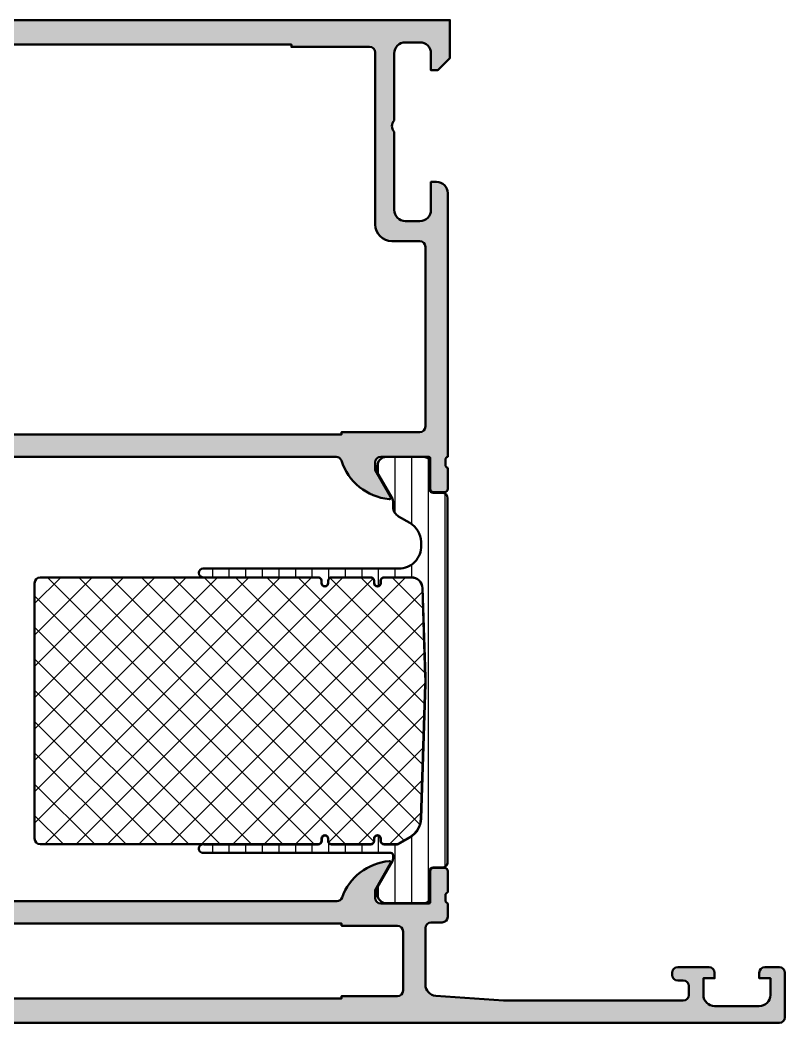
# Model space of a CAD drawing. Extents: x 0 to 130, y 0 to 90.
# Drawn here: x 61.5 to 130, y 0 to 89.8 of the extents above; entities that cross this region are included whole.
import ezdxf

# ---------------------------------------------------------------- set-up
doc = ezdxf.new("R2010")
doc.units = 0
for name, color, linetype, lineweight in [('0S-Alu contour', 7, 'Continuous', 50), ('0S-Alu hatch', 252, 'Continuous', 25), ('0S-Plastic contour', 254, 'Continuous', 50), ('0S-Plastic hatch', 253, 'Continuous', 25), ('0S-PT contour', 91, 'Continuous', 50), ('0S-PT hatch', 103, 'Continuous', 25)]:
    doc.layers.add(name, color=color, linetype=linetype, lineweight=lineweight)

# ---------------------------------------------------------------- blocks, each defined once
blk = doc.blocks.new('438250__AAB4F067_98DE_449B_887D_83F3A03802CE_')
at = {"layer": '0S-Alu hatch'}
h = blk.add_hatch(color=256, dxfattribs=at)
edge = h.paths.add_edge_path()
edge.add_ellipse((25.5, 87.10000000000004), major_axis=(-0.4999999999999858, 0), ratio=1, start_angle=180, end_angle=270, ccw=False)
edge.add_line((25.99999999999999, 87.10000000000004), (26, 80.80000000000001))
edge.add_ellipse((25.47500000000001, 80.30000000000001), major_axis=(-0.7249999999999939, 0), ratio=1, start_angle=136.397181027296, end_angle=223.6028189727041, ccw=False)
edge.add_line((26, 79.80000000000001), (25.99999999999999, 50.70000000000288))
edge.add_ellipse((25.92116355345635, 50.43247940800778), major_axis=(-0.2788950563295096, 0), ratio=1, start_angle=178.835410626014, end_angle=253.5801235805072, ccw=False)
edge.add_line((26.20000100000149, 50.4268110000099), (26.20000100000148, 49.97321700000952))
edge.add_ellipse((25.92113290435832, 49.96755634053233), major_axis=(-0.2789255417371463, 0), ratio=1, start_angle=106.42459455535669, end_angle=181.1628700729157, ccw=False)
edge.add_line((26.00000000000149, 49.70001300000939), (26.00000000000148, 47.82000200000089))
edge.add_arc((26.30000000000149, 47.82000200000089), 0.3000000000000114, 180, 270)
edge.add_line((26.30000000000149, 47.52000200000088), (27.27997431904427, 47.52000200000087))
edge.add_arc((27.27997431904429, 47.82000200000086), 0.2999999999999971, 269.9999999999973, 360)
edge.add_line((27.57997431904428, 47.82000200000086), (27.57997431904428, 50.58000000000088))
edge.add_ellipse((27.69997431904341, 50.58000000000088), major_axis=(-0.1199999999991234, 0), ratio=1, start_angle=270, end_angle=360, ccw=False)
edge.add_line((27.69997431904341, 50.70000000000001), (32, 50.70000000000002))
edge.add_ellipse((32, 50.20000000000002), major_axis=(-0.5, 0), ratio=1, start_angle=180, end_angle=270, ccw=False)
edge.add_line((32.5, 50.20000000000002), (32.5, 49.50000000000001))
edge.add_line((32.5, 49.50000000000001), (31.11850454237764, 47.10717967697246))
edge.add_arc((31.23811978464828, 47.03811978464832), 0.1381197846482754, 149.9999999999984, 275.6225775508021)
edge.add_arc((30.76177675882616, 51.87660886184843), 5.000000000000575, 275.6225775507933, 342.2515836439271)
edge.add_ellipse((35.99999999999975, 50.20000000000042), major_axis=(-0.4999999999992734, 0), ratio=1, start_angle=269.9999999999984, end_angle=342.2515836439281, ccw=False)
edge.add_line((35.99999999999976, 50.6999999999997), (89.80000000000135, 50.7))
edge.add_ellipse((89.80000000000135, 50.20000000000144), major_axis=(-0.4999999999985647, 0), ratio=1, start_angle=197.7484163560702, end_angle=270, ccw=False)
edge.add_arc((95.03822324117368, 51.87660886184874), 4.999999999999874, 197.7484163560697, 264.3774224492077)
edge.add_arc((94.56188021535169, 47.03811978464934), 0.138119784648294, 264.3774224492104, 389.9999999999987)
edge.add_line((94.68149545762235, 47.10717967697348), (93.3, 49.50000000000104))
edge.add_line((93.3, 49.50000000000104), (93.29999999999998, 50.20000000000103))
edge.add_ellipse((93.79999999999998, 50.20000000000104), major_axis=(-0.5, 0), ratio=1, start_angle=270, end_angle=360, ccw=False)
edge.add_line((93.79999999999998, 50.70000000000104), (98.1000256809572, 50.70000000000101))
edge.add_ellipse((98.1000256809572, 50.58000000000101), major_axis=(-0.1200000000000045, 0), ratio=1, start_angle=180, end_angle=270, ccw=False)
edge.add_line((98.2200256809572, 50.58000000000101), (98.22002568095724, 47.82000200000101))
edge.add_arc((98.52002568095725, 47.82000200000102), 0.3000000000000114, 180, 270)
edge.add_line((98.52002568095725, 47.52000200000101), (99.50000000000001, 47.52000200000103))
edge.add_arc((99.50000000000001, 47.82000200000102), 0.2999999999999971, 270, 360)
edge.add_line((99.80000000000003, 47.82000200000102), (99.80000000000003, 49.70001300000955))
edge.add_ellipse((99.87886709564316, 49.9675563405325), major_axis=(-0.278925541737145, 0), ratio=1, start_angle=-1.1628700729144725, end_angle=73.57540544464939, ccw=False)
edge.add_line((99.599999, 49.97321700000969), (99.599999, 50.42681100000942))
edge.add_ellipse((99.87883644654303, 50.43247940800792), major_axis=(-0.2788950563274263, 0), ratio=1, start_angle=-73.58012358050871, end_angle=1.1645893741250006, ccw=False)
edge.add_line((99.8, 50.70000000000104), (99.8, 74.30000000000001))
edge.add_arc((98.8, 74.30000000000001), 1, 0, 90)
edge.add_line((98.8, 75.30000000000001), (98.3, 75.30000000000001))
edge.add_line((98.3, 75.30000000000001), (98.3, 72.80000000000001))
edge.add_ellipse((97.3, 72.80000000000001), major_axis=(-1, 0), ratio=1, start_angle=90, end_angle=180, ccw=False)
edge.add_line((97.3, 71.80000000000001), (96, 71.80000000000001))
edge.add_ellipse((96, 72.80000000000001), major_axis=(-1, 0), ratio=1, start_angle=0, end_angle=90, ccw=False)
edge.add_line((95, 72.80000000000001), (95, 79.80000000000001))
edge.add_ellipse((95.525, 80.30000000000001), major_axis=(-0.7250000000000041, 0), ratio=1, start_angle=-43.60281897270329, end_angle=43.60281897270329, ccw=False)
edge.add_line((95, 80.80000000000001), (95, 86.80000000000001))
edge.add_ellipse((96, 86.80000000000001), major_axis=(-1, 0), ratio=1, start_angle=270, end_angle=360, ccw=False)
edge.add_line((96, 87.80000000000001), (97.3, 87.80000000000001))
edge.add_ellipse((97.3, 86.80000000000001), major_axis=(-1, 0), ratio=1, start_angle=180, end_angle=270, ccw=False)
edge.add_line((98.3, 86.80000000000001), (98.3, 85.30000000000001))
edge.add_line((98.3, 85.30000000000001), (98.9, 85.30000000000001))
edge.add_line((98.9, 85.30000000000001), (100, 86.4))
edge.add_line((100, 86.4), (100, 89.80000000000003))
edge.add_line((100, 89.80000000000003), (0.5, 89.80000000000003))
edge.add_arc((0.5, 89.30000000000001), 0.5, 90, 180)
edge.add_line((0, 89.30000000000001), (0, 88.10000000000002))
edge.add_arc((0.5, 88.10000000000002), 0.5, 180, 269.9999999999999)
edge.add_line((0.4999999999999998, 87.60000000000004), (25.5, 87.60000000000004))
edge = h.paths.add_edge_path()
edge.add_line((35.7, 87.40000000000003), (35.7, 87.60000000000004))
edge.add_line((35.7, 87.60000000000004), (85.80000000000001, 87.60000000000004))
edge.add_line((85.80000000000001, 87.60000000000004), (85.80000000000001, 87.40000000000003))
edge.add_line((85.80000000000001, 87.40000000000003), (92.79999999999998, 87.40000000000003))
edge.add_ellipse((92.79999999999998, 86.90000000000003), major_axis=(-0.5, 0), ratio=1, start_angle=180, end_angle=270, ccw=False)
edge.add_line((93.3, 86.90000000000003), (93.30000000000001, 71.50000000000001))
edge.add_arc((94.8, 71.50000000000001), 1.499999999999985, 180, 270)
edge.add_line((94.8, 70.00000000000003), (97.3, 70))
edge.add_ellipse((97.3, 69.5), major_axis=(-0.5, 0), ratio=1, start_angle=180, end_angle=270, ccw=False)
edge.add_line((97.80000000000001, 69.5), (97.80000000000001, 53.40000000000003))
edge.add_ellipse((97.3, 53.40000000000003), major_axis=(-0.5, 0), ratio=1, start_angle=90, end_angle=180, ccw=False)
edge.add_line((97.3, 52.90000000000002), (90.29999999999998, 52.90000000000002))
edge.add_line((90.29999999999998, 52.90000000000002), (90.29999999999998, 52.69999999999999))
edge.add_line((90.29999999999998, 52.69999999999999), (35.7, 52.70000000000002))
edge.add_line((35.7, 52.70000000000002), (35.7, 52.90000000000001))
edge.add_line((35.7, 52.90000000000001), (28.7, 52.90000000000002))
edge.add_ellipse((28.7, 53.40000000000002), major_axis=(-0.5, 0), ratio=1, start_angle=0, end_angle=90, ccw=False)
edge.add_line((28.2, 53.40000000000002), (28.2, 86.90000000000003))
edge.add_ellipse((28.70000000000002, 86.90000000000003), major_axis=(-0.5000000000000142, 0), ratio=1, start_angle=270, end_angle=360, ccw=False)
edge.add_line((28.70000000000002, 87.40000000000008), (35.7, 87.40000000000003))
at = {"layer": '0S-Alu contour', "color": 7}
for points in [[(0, 89.30000000000001), (0, 88.10000000000002)], [(98.3, 86.80000000000001), (98.3, 85.30000000000001), (98.9, 85.30000000000001), (100, 86.4), (100, 89.80000000000003), (0.5, 89.80000000000003)], [(0.4999999999999998, 87.60000000000004), (25.5, 87.60000000000004)], [(28.70000000000002, 87.40000000000008), (35.7, 87.40000000000003)], [(35.7, 87.40000000000003), (35.7, 87.60000000000004), (85.80000000000001, 87.60000000000004), (85.80000000000001, 87.40000000000003), (92.79999999999998, 87.40000000000003)], [(96, 87.80000000000001), (97.3, 87.80000000000001)], [(25.99999999999999, 87.10000000000004), (26, 80.80000000000001)], [(28.2, 53.40000000000002), (28.2, 86.90000000000003)], [(93.3, 86.90000000000003), (93.30000000000001, 71.50000000000001)], [(95, 80.80000000000001), (95, 86.80000000000001)], [(26, 79.80000000000001), (25.99999999999999, 50.70000000000288)], [(95, 72.80000000000001), (95, 79.80000000000001)], [(98.8, 75.30000000000001), (98.3, 75.30000000000001), (98.3, 72.80000000000001)], [(99.8, 50.70000000000104), (99.8, 74.30000000000001)], [(97.3, 71.80000000000001), (96, 71.80000000000001)], [(94.8, 70.00000000000003), (97.3, 70)], [(97.80000000000001, 69.5), (97.80000000000001, 53.40000000000003)], [(97.3, 52.90000000000002), (90.29999999999998, 52.90000000000002), (90.29999999999998, 52.69999999999999), (35.7, 52.70000000000002), (35.7, 52.90000000000001), (28.7, 52.90000000000002)], [(26.20000100000149, 50.4268110000099), (26.20000100000148, 49.97321700000952)], [(27.57997431904428, 47.82000200000086), (27.57997431904428, 50.58000000000088)], [(27.69997431904341, 50.70000000000001), (32, 50.70000000000002)], [(35.99999999999976, 50.6999999999997), (89.80000000000135, 50.7)], [(93.79999999999998, 50.70000000000104), (98.1000256809572, 50.70000000000101)], [(98.2200256809572, 50.58000000000101), (98.22002568095724, 47.82000200000101)], [(99.599999, 49.97321700000969), (99.599999, 50.42681100000942)], [(26.00000000000149, 49.70001300000939), (26.00000000000148, 47.82000200000089)], [(32.5, 50.20000000000002), (32.5, 49.50000000000001), (31.11850454237764, 47.10717967697246)], [(94.68149545762235, 47.10717967697348), (93.3, 49.50000000000104), (93.29999999999998, 50.20000000000103)], [(99.80000000000003, 47.82000200000102), (99.80000000000003, 49.70001300000955)], [(26.30000000000149, 47.52000200000088), (27.27997431904427, 47.52000200000087)], [(98.52002568095725, 47.52000200000101), (99.50000000000001, 47.52000200000103)]]:
    blk.add_lwpolyline(points, dxfattribs=at)
for centre, radius, start, end in [((0.5, 89.30000000000001), 0.5, 90, 180), ((0.5, 88.10000000000002), 0.5, 180, 269.9999999999999), ((98.8, 74.30000000000001), 1, 0, 90), ((94.8, 71.50000000000001), 1.499999999999985, 180, 270), ((30.76177675882616, 51.87660886184843), 5.000000000000575, 275.6225775507933, 342.2515836439271), ((95.03822324117368, 51.87660886184874), 4.999999999999874, 197.7484163560697, 264.3774224492077), ((26.30000000000149, 47.82000200000089), 0.3000000000000114, 180, 270), ((27.27997431904429, 47.82000200000086), 0.2999999999999971, 269.9999999999973, 0), ((98.52002568095725, 47.82000200000102), 0.3000000000000114, 180, 270), ((99.50000000000001, 47.82000200000102), 0.2999999999999971, 270, 0), ((31.23811978464828, 47.03811978464832), 0.1381197846482754, 149.9999999999984, 275.6225775508021), ((94.56188021535169, 47.03811978464934), 0.138119784648294, 264.3774224492104, 29.99999999999864)]:
    blk.add_arc(centre, radius, start, end, dxfattribs=at)
at = {"layer": '0S-Alu contour', "color": 7, "extrusion": (0, 0, -1)}
for centre, radius, start, end in [((-25.5, 87.10000000000004), 0.4999999999999858, 90, 180), ((-28.70000000000002, 86.90000000000003), 0.5000000000000142, 0, 90), ((-92.79999999999998, 86.90000000000003), 0.5, 90, 180), ((-96, 86.80000000000001), 1, 0, 90), ((-97.3, 86.80000000000001), 1, 90, 180), ((-25.47500000000001, 80.30000000000001), 0.7249999999999939, 136.3971810272959, 223.6028189727041), ((-95.525, 80.30000000000001), 0.7250000000000041, 316.3971810272967, 43.60281897270331), ((-96, 72.80000000000001), 1, 270, 0), ((-97.3, 72.80000000000001), 1, 180, 270), ((-97.3, 69.5), 0.5, 90, 180), ((-28.7, 53.40000000000002), 0.5, 270, 0), ((-97.3, 53.40000000000003), 0.5, 180, 270), ((-25.92116355345635, 50.43247940800778), 0.2788950563295096, 106.4198764194928, 181.1645893739861), ((-27.69997431904341, 50.58000000000088), 0.1199999999991235, 0, 90), ((-32, 50.20000000000002), 0.5, 90, 180), ((-35.99999999999975, 50.20000000000042), 0.4999999999992734, 17.74841635607191, 90.0000000000016), ((-89.80000000000135, 50.20000000000144), 0.4999999999985647, 90, 162.2515836439298), ((-93.79999999999998, 50.20000000000104), 0.5, 0, 90), ((-98.1000256809572, 50.58000000000101), 0.1200000000000045, 90, 180), ((-99.87883644654303, 50.43247940800792), 0.2788950563274263, 358.835410625875, 73.58012358050884), ((-25.92113290435832, 49.96755634053233), 0.2789255417371463, 178.8371299270843, 253.5754054446433), ((-99.87886709564316, 49.9675563405325), 0.278925541737145, 286.4245945553506, 1.162870072914434)]:
    blk.add_arc(centre, radius, start, end, dxfattribs=at)
blk = doc.blocks.new('438260__B34FFEF5_6DBF_4DCE_9C3D_19E528BA6117_')
at = {"layer": '0S-Alu hatch'}
h = blk.add_hatch(color=256, dxfattribs=at)
edge = h.paths.add_edge_path()
edge.add_arc((0.4999999999999716, 1.500000000000044), 0.4999999999999716, 90, 180)
edge.add_line((0, 1.500000000000044), (0, 0.5000000000000165))
edge.add_arc((0.5, 0.5000000000000165), 0.5, 180, 269.9999999999999)
edge.add_line((0.4999999999999998, 1.64e-14), (129.5, -1e-16))
edge.add_arc((129.5, 0.5), 0.5, 270, 360)
edge.add_line((130, 0.4999999999999999), (130, 4.499999999999998))
edge.add_arc((129.5, 4.499999999999999), 0.5, 0, 90)
edge.add_line((129.5, 4.999999999999999), (128.2, 5))
edge.add_arc((128.2, 4.499999999999999), 0.5000000000000018, 90, 180)
edge.add_line((127.7, 4.499999999999999), (127.7, 3.999999999999999))
edge.add_line((127.7, 3.999999999999999), (128.7, 3.999999999999998))
edge.add_line((128.7, 3.999999999999998), (128.7, 2.499999999999999))
edge.add_ellipse((127.7, 2.499999999999999), major_axis=(-0.9999999999999857, 0), ratio=1, start_angle=90, end_angle=180, ccw=False)
edge.add_line((127.7, 1.500000000000013), (123.7, 1.499999999999999))
edge.add_ellipse((123.7, 2.499999999999999), major_axis=(-1, 0), ratio=1, start_angle=0, end_angle=90, ccw=False)
edge.add_line((122.7, 2.499999999999999), (122.7, 3.999999999999999))
edge.add_line((122.7, 3.999999999999999), (123.7, 3.999999999999999))
edge.add_line((123.7, 3.999999999999999), (123.7, 4.5))
edge.add_arc((123.2, 4.5), 0.5, 0, 90)
edge.add_line((123.2, 5), (120.4, 5))
edge.add_arc((120.4, 4.500000000000004), 0.4999999999999965, 90, 180)
edge.add_line((119.9, 4.500000000000004), (119.9, 4.299999999999998))
edge.add_arc((120.4, 4.299999999999998), 0.5, 180, 270)
edge.add_line((120.4, 3.799999999999998), (120.9, 3.799999999999998))
edge.add_ellipse((120.9, 3.299999999999998), major_axis=(-0.5, 0), ratio=1, start_angle=180, end_angle=270, ccw=False)
edge.add_line((121.4, 3.299999999999998), (121.4, 2.499999999999998))
edge.add_ellipse((120.9, 2.499999999999998), major_axis=(-0.5, 0), ratio=1, start_angle=90, end_angle=180, ccw=False)
edge.add_line((120.9, 1.999999999999998), (104.8, 2.000000000000001))
edge.add_line((104.8, 2.000000000000001), (98.7287529500121, 2.433660503570567))
edge.add_ellipse((98.80000000000003, 3.431119203401302), major_axis=(-1, 0), ratio=1, start_angle=0, end_angle=85.91438322002472, ccw=False)
edge.add_line((97.80000000000001, 3.431119203401301), (97.80000000000001, 8.500000000000025))
edge.add_ellipse((98.30000000000001, 8.500000000000023), major_axis=(-0.5, 0), ratio=1, start_angle=270, end_angle=360, ccw=False)
edge.add_line((98.30000000000001, 9.000000000000023), (99.30000000000001, 9.000000000000014))
edge.add_arc((99.29999999999998, 9.500000000000004), 0.4999999999999894, 270.0000000000017, 360)
edge.add_line((99.79999999999998, 9.500000000000004), (99.8, 10.69999999999998))
edge.add_ellipse((99.87883644654305, 10.9675205919931), major_axis=(-0.2788950563274382, 0), ratio=1, start_angle=-1.16458937409692, end_angle=73.58012358050661, ccw=False)
edge.add_line((99.599999, 10.97318899999148), (99.599999, 11.42678299999149))
edge.add_ellipse((99.87886709564316, 11.43244365946855), major_axis=(-0.2789255417371435, 0), ratio=1, start_angle=-73.57540544464632, end_angle=1.1628700728869035, ccw=False)
edge.add_line((99.8, 11.69998699999148), (99.79999999999998, 13.57999799999999))
edge.add_arc((99.49999999999999, 13.57999799999999), 0.2999999999999971, 0, 90)
edge.add_line((99.49999999999999, 13.87999799999999), (98.5200256809572, 13.87999799999999))
edge.add_arc((98.5200256809572, 13.57999799999999), 0.3000000000000043, 90, 180)
edge.add_line((98.2200256809572, 13.57999799999999), (98.2200256809572, 10.81999999999999))
edge.add_ellipse((98.10002568095724, 10.81999999999999), major_axis=(-0.1199999999999761, 0), ratio=1, start_angle=90, end_angle=180, ccw=False)
edge.add_line((98.10002568095724, 10.70000000000001), (93.8, 10.70000000000001))
edge.add_ellipse((93.8, 11.20000000000001), major_axis=(-0.5000000000000071, 0), ratio=1, start_angle=0, end_angle=90, ccw=False)
edge.add_line((93.30000000000001, 11.20000000000001), (93.3, 11.9))
edge.add_line((93.3, 11.9), (94.68149545762235, 14.29282032302757))
edge.add_arc((94.5618802153517, 14.36188021535171), 0.1381197846482877, 330.0000000000014, 455.6225775507898)
edge.add_arc((95.03822324117374, 9.52339113815216), 5.000000000000029, 95.62257755079261, 160.0499003679412)
edge.add_ellipse((89.86827747940465, 11.39999999999997), major_axis=(-0.4999999999999713, 0), ratio=1, start_angle=90, end_angle=160.0499003679419, ccw=False)
edge.add_line((89.86827747940465, 10.9), (35.93172252059527, 10.90000000000002))
edge.add_ellipse((35.93172252059527, 11.40000000000015), major_axis=(-0.500000000000135, 0), ratio=1, start_angle=19.950099632058425, end_angle=90, ccw=False)
edge.add_arc((30.76177675882624, 9.523391138152379), 4.999999999999785, 19.95009963205865, 84.37742244920688)
edge.add_arc((31.23811978464829, 14.3618802153517), 0.1381197846482749, 84.37742244920672, 210.0000000000003)
edge.add_line((31.11850454237765, 14.29282032302756), (32.50000000000002, 11.9))
edge.add_line((32.50000000000002, 11.9), (32.50000000000006, 11.2000000000001))
edge.add_ellipse((32, 11.20000000000007), major_axis=(-0.500000000000057, 0), ratio=1, start_angle=90, end_angle=180, ccw=False)
edge.add_line((32, 10.70000000000001), (27.69997431904275, 10.70000000000001))
edge.add_ellipse((27.69997431904277, 10.81999999999998), major_axis=(-0.1199999999999708, 0), ratio=1, start_angle=0, end_angle=89.99999999999329, ccw=False)
edge.add_line((27.5799743190428, 10.81999999999998), (27.57997431904279, 13.57999799999999))
edge.add_arc((27.2799743190428, 13.57999799999999), 0.2999999999999971, 0, 90)
edge.add_line((27.2799743190428, 13.87999799999999), (26.29999999999997, 13.87999799999999))
edge.add_arc((26.29999999999997, 13.57999799999999), 0.2999999999999971, 90, 180)
edge.add_line((25.99999999999997, 13.57999799999999), (25.99999999999999, 11.69998699999146))
edge.add_ellipse((25.92113290435686, 11.43244365946854), major_axis=(-0.2789255417371291, 0), ratio=1, start_angle=178.8371299269744, end_angle=253.57540544465138, ccw=False)
edge.add_line((26.20000099999999, 11.4267829999908), (26.20000099999999, 10.97318899999154))
edge.add_ellipse((25.92116355345698, 10.9675205919931), major_axis=(-0.2788950563273965, 0), ratio=1, start_angle=106.419876419496, end_angle=181.1645893741104, ccw=False)
edge.add_line((26.00000000000003, 10.70000000000002), (26.00000000000001, 2.500000000000024))
edge.add_ellipse((25.5, 2.500000000000026), major_axis=(-0.5000000000000142, 0), ratio=1, start_angle=89.9999999999983, end_angle=180, ccw=False)
edge.add_line((25.49999999999999, 2.000000000000012), (0.4999999999999716, 2.000000000000015))
edge = h.paths.add_edge_path()
edge.add_line((35.5, 2.400000000000015), (28.50000000000001, 2.400000000000016))
edge.add_ellipse((28.50000000000001, 2.90000000000003), major_axis=(-0.5000000000000147, 0), ratio=1, start_angle=0, end_angle=90, ccw=False)
edge.add_line((28, 2.900000000000027), (27.99999999999997, 8.199999999999996))
edge.add_ellipse((28.49999999999999, 8.199999999999996), major_axis=(-0.5000000000000178, 0), ratio=1, start_angle=270.00000000000165, end_angle=360, ccw=False)
edge.add_line((28.49999999999997, 8.700000000000014), (35.50000000000003, 8.700000000000014))
edge.add_line((35.50000000000003, 8.700000000000014), (35.5, 8.900000000000013))
edge.add_line((35.5, 8.900000000000013), (90.29999999999998, 8.900000000000013))
edge.add_line((90.29999999999998, 8.900000000000013), (90.29999999999998, 8.700000000000014))
edge.add_line((90.29999999999998, 8.700000000000014), (95.30000000000001, 8.700000000000008))
edge.add_ellipse((95.30000000000001, 8.200000000000008), major_axis=(-0.5, 0), ratio=1, start_angle=180, end_angle=270, ccw=False)
edge.add_line((95.80000000000001, 8.200000000000005), (95.79999999999998, 2.900000000000023))
edge.add_ellipse((95.29999999999998, 2.900000000000023), major_axis=(-0.5, 0), ratio=1, start_angle=90, end_angle=180, ccw=False)
edge.add_line((95.29999999999998, 2.400000000000023), (90.29999999999998, 2.400000000000016))
edge.add_line((90.29999999999998, 2.400000000000016), (90.30000000000001, 2.200000000000016))
edge.add_line((90.30000000000001, 2.200000000000016), (35.5, 2.200000000000016))
edge.add_line((35.5, 2.200000000000016), (35.5, 2.400000000000015))
at = {"layer": '0S-Alu contour', "color": 7}
for points in [[(25.99999999999997, 13.57999799999999), (25.99999999999999, 11.69998699999146)], [(27.2799743190428, 13.87999799999999), (26.29999999999997, 13.87999799999999)], [(27.5799743190428, 10.81999999999998), (27.57997431904279, 13.57999799999999)], [(31.11850454237765, 14.29282032302756), (32.50000000000002, 11.9), (32.50000000000006, 11.2000000000001)], [(93.30000000000001, 11.20000000000001), (93.3, 11.9), (94.68149545762235, 14.29282032302757)], [(98.2200256809572, 13.57999799999999), (98.2200256809572, 10.81999999999999)], [(99.49999999999999, 13.87999799999999), (98.5200256809572, 13.87999799999999)], [(99.8, 11.69998699999148), (99.79999999999998, 13.57999799999999)], [(26.20000099999999, 11.4267829999908), (26.20000099999999, 10.97318899999154)], [(89.86827747940465, 10.9), (35.93172252059527, 10.90000000000002)], [(99.599999, 10.97318899999148), (99.599999, 11.42678299999149)], [(26.00000000000003, 10.70000000000002), (26.00000000000001, 2.500000000000024)], [(32, 10.70000000000001), (27.69997431904275, 10.70000000000001)], [(98.10002568095724, 10.70000000000001), (93.8, 10.70000000000001)], [(99.79999999999998, 9.500000000000004), (99.8, 10.69999999999998)], [(98.30000000000001, 9.000000000000023), (99.30000000000001, 9.000000000000014)], [(28, 2.900000000000027), (27.99999999999997, 8.199999999999996)], [(28.49999999999997, 8.700000000000014), (35.50000000000003, 8.700000000000014), (35.5, 8.900000000000013), (90.29999999999998, 8.900000000000013), (90.29999999999998, 8.700000000000014), (95.30000000000001, 8.700000000000008)], [(95.80000000000001, 8.200000000000005), (95.79999999999998, 2.900000000000023)], [(97.80000000000001, 3.431119203401301), (97.80000000000001, 8.500000000000025)], [(119.9, 4.500000000000004), (119.9, 4.299999999999998)], [(123.2, 5), (120.4, 5)], [(122.7, 2.499999999999999), (122.7, 3.999999999999999), (123.7, 3.999999999999999), (123.7, 4.5)], [(127.7, 4.499999999999999), (127.7, 3.999999999999999), (128.7, 3.999999999999998), (128.7, 2.499999999999999)], [(129.5, 4.999999999999999), (128.2, 5)], [(130, 0.4999999999999999), (130, 4.499999999999998)], [(120.4, 3.799999999999998), (120.9, 3.799999999999998)], [(121.4, 3.299999999999998), (121.4, 2.499999999999998)], [(25.49999999999999, 2.000000000000012), (0.4999999999999716, 2.000000000000015)], [(35.5, 2.400000000000015), (28.50000000000001, 2.400000000000016)], [(95.29999999999998, 2.400000000000023), (90.29999999999998, 2.400000000000016), (90.30000000000001, 2.200000000000016), (35.5, 2.200000000000016), (35.5, 2.400000000000015)], [(120.9, 1.999999999999998), (104.8, 2.000000000000001), (98.7287529500121, 2.433660503570567)], [(0, 1.500000000000044), (0, 0.5000000000000165)], [(127.7, 1.500000000000013), (123.7, 1.499999999999999)], [(0.4999999999999998, 1.64e-14), (129.5, -1e-16)]]:
    blk.add_lwpolyline(points, dxfattribs=at)
for centre, radius, start, end in [((31.23811978464829, 14.3618802153517), 0.1381197846482749, 84.37742244920672, 210.0000000000003), ((30.76177675882624, 9.523391138152379), 4.999999999999785, 19.95009963205865, 84.37742244920688), ((95.03822324117374, 9.52339113815216), 5.000000000000029, 95.62257755079261, 160.0499003679412), ((94.5618802153517, 14.36188021535171), 0.1381197846482877, 330.0000000000014, 95.62257755078977), ((26.29999999999997, 13.57999799999999), 0.2999999999999971, 90, 180), ((27.2799743190428, 13.57999799999999), 0.2999999999999971, 0, 90), ((98.5200256809572, 13.57999799999999), 0.3000000000000043, 90, 180), ((99.49999999999999, 13.57999799999999), 0.2999999999999971, 0, 90), ((99.29999999999998, 9.500000000000004), 0.4999999999999894, 270.0000000000017, 0), ((120.4, 4.500000000000004), 0.4999999999999965, 90, 180), ((123.2, 4.5), 0.5, 0, 90), ((128.2, 4.499999999999999), 0.5000000000000018, 90, 180), ((129.5, 4.499999999999999), 0.5, 0, 90), ((120.4, 4.299999999999998), 0.5, 180, 270), ((0.4999999999999716, 1.500000000000044), 0.4999999999999716, 90, 180), ((0.5, 0.5000000000000165), 0.5, 180, 269.9999999999999), ((129.5, 0.5), 0.5, 270, 0)]:
    blk.add_arc(centre, radius, start, end, dxfattribs=at)
at = {"layer": '0S-Alu contour', "color": 7, "extrusion": (0, 0, -1)}
for centre, radius, start, end in [((-25.92113290435686, 11.43244365946854), 0.2789255417371291, 106.4245945553486, 181.1628700730257), ((-99.87886709564316, 11.43244365946855), 0.2789255417371435, 358.8371299271131, 73.57540544464624), ((-25.92116355345698, 10.9675205919931), 0.2788950563273965, 178.8354106258896, 253.580123580504), ((-27.69997431904277, 10.81999999999998), 0.1199999999999708, 270.0000000000068, 0), ((-32, 11.20000000000007), 0.500000000000057, 180, 270), ((-35.93172252059527, 11.40000000000015), 0.500000000000135, 270, 340.0499003679416), ((-89.86827747940465, 11.39999999999997), 0.4999999999999713, 199.9500996320581, 270), ((-93.8, 11.20000000000001), 0.5000000000000071, 270, 0), ((-98.10002568095724, 10.81999999999999), 0.1199999999999761, 180, 270), ((-99.87883644654305, 10.9675205919931), 0.2788950563274382, 286.4198764194934, 1.164589374096924), ((-98.30000000000001, 8.500000000000023), 0.5, 0, 90), ((-28.49999999999999, 8.199999999999996), 0.5000000000000178, 0, 89.99999999999837), ((-95.30000000000001, 8.200000000000008), 0.5, 90, 180), ((-120.9, 3.299999999999998), 0.5, 90, 180), ((-28.50000000000001, 2.90000000000003), 0.5000000000000147, 270, 0), ((-95.29999999999998, 2.900000000000023), 0.5, 180, 270), ((-98.80000000000003, 3.431119203401302), 1, 274.0856167799754, 0), ((-25.5, 2.500000000000026), 0.5000000000000142, 180, 270.0000000000017), ((-120.9, 2.499999999999998), 0.5, 180, 270), ((-123.7, 2.499999999999999), 1, 270, 0), ((-127.7, 2.499999999999999), 0.9999999999999857, 180, 270)]:
    blk.add_arc(centre, radius, start, end, dxfattribs=at)
blk = doc.blocks.new('284257__516B8962_CD67_4752_A1E5_752129868E12___A38471A3_70D9_49B7_9D92_4535387D5045_')
at = {"layer": '0S-Plastic hatch'}
h = blk.add_hatch(dxfattribs=at)
h.set_pattern_fill('ANSI31', color=256, scale=0.4680000000000001, angle=45, style=0)
h.set_pattern_definition([(90, (0, 0), (-1.4859, 0), [])])
edge = h.paths.add_edge_path()
edge.add_line((99.79000000000144, 46.99001572907994), (99.79000000000144, 14.40998427092007))
edge.add_ellipse((99.30000000000143, 14.40998427092007), major_axis=(-0.4900000000000091, 0), ratio=1, start_angle=89.9999999999983, end_angle=180, ccw=False)
edge.add_line((99.3000000000014, 13.91998427092006), (98.48966866953769, 13.91998427092007))
edge.add_arc((98.48966866953768, 13.60998427092018), 0.3099999999998957, 89.99999999999739, 180.0079246230968)
edge.add_line((98.17966867250291, 13.60994139458316), (98.18000060086133, 11.21006777227462))
edge.add_ellipse((97.69000060554818, 11.21000000000005), major_axis=(-0.4899999999999873, 0), ratio=1, start_angle=90.0000000000017, end_angle=180.0079246230509, ccw=False)
edge.add_line((97.69000060554819, 10.72000000000006), (94.30000000000155, 10.71999999999999))
edge.add_ellipse((94.30000000000152, 11.51000000000004), major_axis=(-0.7900000000000542, 0), ratio=1, start_angle=0, end_angle=90.00000000000199, ccw=False)
edge.add_line((93.51000000000145, 11.51000000000004), (93.51000000000145, 12.15732050807599))
edge.add_line((93.51000000000145, 12.15732050807599), (94.8460135258546, 14.4713638144531))
edge.add_arc((94.39999999949728, 14.71869342211108), 0.5100000005077813, 330.9901472965306, 360)
edge.add_line((94.91000000000506, 14.71869342211108), (94.9100000000014, 15.01000000000279))
edge.add_arc((94.70000000000148, 15.01000000000015), 0.2099999999999369, 0, 90)
edge.add_line((94.70000000000148, 15.22000000000009), (77.90047367433392, 15.22000000000003))
edge.add_ellipse((77.90047367433391, 15.61000000000003), major_axis=(-0.3899999999999987, 0), ratio=1, start_angle=-103.00282446680143, end_angle=90.0000000000021, ccw=False)
edge.add_line((77.98822331820784, 15.99000000000003), (88.20047367433394, 15.9900000000001))
edge.add_arc((88.20047367433394, 16.31000000000009), 0.3199999999999878, 270, 360)
edge.add_line((88.52047367433394, 16.31000000000009), (88.52047367433391, 16.51000000000001))
edge.add_ellipse((88.80047367433394, 16.50999999999999), major_axis=(-0.2800000000000153, 0), ratio=1, start_angle=180, end_angle=360, ccw=False)
edge.add_line((89.08047367433394, 16.50999999999996), (89.0804736743339, 16.31000000000022))
edge.add_arc((89.40047367433395, 16.31000000000013), 0.32000000000005, 180, 269.9999999999974)
edge.add_line((89.40047367433392, 15.99000000000008), (92.90000068456388, 15.99000000000005))
edge.add_arc((92.90000068456384, 16.3099997614799), 0.3199997614798438, 270.0000000000051, 360)
edge.add_line((93.2200004460437, 16.3099997614799), (93.2200004460437, 16.50999976147984))
edge.add_ellipse((93.50000044604371, 16.50999976147982), major_axis=(-0.2800000000000153, 0), ratio=1, start_angle=180, end_angle=360, ccw=False)
edge.add_line((93.78000044604373, 16.50999976147979), (93.78000044604369, 16.30999976148006))
edge.add_arc((94.10000020752354, 16.30999976147997), 0.3199997614798775, 180, 270)
edge.add_line((94.10000020752354, 15.99000000000009), (95.26410161520175, 15.99000000000008))
edge.add_arc((95.26410161520172, 16.20999999963147), 0.2199999996313853, 270.0000000000037, 299.9999946536923)
edge.add_line((95.37410159723936, 16.01947440085395), (96.4109040966408, 16.61807247398686))
edge.add_arc((95.40090426373712, 18.36744387718721), 2.019999992277381, 299.9999946536923, 358.2766121830058)
edge.add_line((97.41999054386301, 18.30669387959042), (97.80461404939538, 30.33167436488989))
edge.add_arc((87.79999999999723, 30.65999999999969), 10.01000000000427, 358.1203748410039, 361.879625159114)
edge.add_line((97.80461404939471, 30.98832563513007), (97.54683980594078, 38.92312445795862))
edge.add_arc((96.53738148277705, 38.8899982925581), 1.010001707443441, 1.879531393919322, 89.9999062351158)
edge.add_line((96.53738313565086, 39.90000000000019), (94.10000000000139, 39.90000000000008))
edge.add_arc((94.10000000000142, 39.5900000000001), 0.3099999999999738, 90.00000000000524, 180)
edge.add_line((93.79000000000146, 39.5900000000001), (93.79000000000146, 39.39000000000009))
edge.add_ellipse((93.50000000000145, 39.39000000000009), major_axis=(-0.289999999999992, 0), ratio=1, start_angle=0, end_angle=180, ccw=False)
edge.add_line((93.21000000000144, 39.39000000000008), (93.21000000000144, 39.59000000000009))
edge.add_arc((92.90000000000148, 39.59000000000008), 0.3099999999999738, 0, 90)
edge.add_line((92.90000000000148, 39.90000000000005), (89.4004736743339, 39.90000000000009))
edge.add_arc((89.40047367433392, 39.5900000000001), 0.3099999999999952, 90.00000000000261, 180)
edge.add_line((89.09047367433391, 39.5900000000001), (89.09047367433391, 39.39000000000003))
edge.add_ellipse((88.80047367433392, 39.39000000000005), major_axis=(-0.289999999999992, 0), ratio=1, start_angle=0, end_angle=180, ccw=False)
edge.add_line((88.51047367433392, 39.39000000000005), (88.51047367433392, 39.5900000000001))
edge.add_arc((88.20047367433394, 39.5900000000001), 0.3099999999999881, 0, 90)
edge.add_line((88.20047367433394, 39.90000000000009), (77.90047367433388, 39.9000000000001))
edge.add_ellipse((77.90047367433388, 40.29000000000009), major_axis=(-0.3899999999999934, 0), ratio=1, start_angle=-90, end_angle=90, ccw=False)
edge.add_line((77.90047367433388, 40.68000000000008), (95.41213858770172, 40.67999999999996))
edge.add_arc((95.41213858770175, 42.69000000000001), 2.010000000000054, 269.9999999999992, 361.8796251590043)
edge.add_line((97.42105709312455, 42.75592752513221), (97.40999506719044, 43.09300537784859))
edge.add_arc((95.40090425601792, 43.03255612258071), 2.010000000000066, 1.723387817061262, 60.00000552362337)
edge.add_line((96.405904088204, 44.77326728107493), (95.40500008265607, 45.35113934945423))
edge.add_ellipse((95.90000000000143, 46.20850454692146), major_axis=(-0.9899999999999584, 0), ratio=1, start_angle=0, end_angle=60.000005523622974, ccw=False)
edge.add_line((94.91000000000147, 46.20850454692146), (94.9100000000053, 46.68130657798797))
edge.add_arc((94.39999999988339, 46.68130657799212), 0.5100000001219201, 0, 29.00985270340967)
edge.add_line((94.84601352590352, 46.9286361854625), (93.51000000000141, 49.24267949192444))
edge.add_line((93.51000000000141, 49.24267949192444), (93.51000000000141, 49.88999999999997))
edge.add_ellipse((94.3000000000014, 49.88999999999997), major_axis=(-0.7899999999999922, 0), ratio=1, start_angle=270, end_angle=360, ccw=False)
edge.add_line((94.3000000000014, 50.67999999999996), (97.69000061033057, 50.68000000000003))
edge.add_ellipse((97.69000061033057, 50.19000000000001), major_axis=(-0.4900000000000162, 0), ratio=1, start_angle=179.9920752627074, end_angle=270, ccw=False)
edge.add_line((98.18000060564366, 50.18993222674875), (98.17966867250286, 47.79005860603461))
edge.add_arc((98.4896686695376, 47.79001572907985), 0.3099999999999376, 179.9920752627532, 270)
edge.add_line((98.4896686695376, 47.48001572907991), (99.30000000000148, 47.48001572907991))
edge.add_ellipse((99.30000000000148, 46.99001572907994), major_axis=(-0.4899999999999664, 0), ratio=1, start_angle=180, end_angle=269.99999999999835, ccw=False)
at = {"layer": '0S-Plastic contour', "color": 7}
for points in [[(94.3000000000014, 50.67999999999996), (97.69000061033057, 50.68000000000003)], [(94.84601352590352, 46.9286361854625), (93.51000000000141, 49.24267949192444), (93.51000000000141, 49.88999999999997)], [(98.18000060564366, 50.18993222674875), (98.17966867250286, 47.79005860603461)], [(98.4896686695376, 47.48001572907991), (99.30000000000148, 47.48001572907991)], [(99.79000000000144, 46.99001572907994), (99.79000000000144, 14.40998427092007)], [(94.91000000000147, 46.20850454692146), (94.9100000000053, 46.68130657798797)], [(96.405904088204, 44.77326728107493), (95.40500008265607, 45.35113934945423)], [(97.42105709312455, 42.75592752513221), (97.40999506719044, 43.09300537784859)], [(77.90047367433388, 40.68000000000008), (95.41213858770172, 40.67999999999996)], [(88.20047367433394, 39.90000000000009), (77.90047367433388, 39.9000000000001)], [(88.51047367433392, 39.39000000000005), (88.51047367433392, 39.5900000000001)], [(89.09047367433391, 39.5900000000001), (89.09047367433391, 39.39000000000003)], [(92.90000000000148, 39.90000000000005), (89.4004736743339, 39.90000000000009)], [(93.21000000000144, 39.39000000000008), (93.21000000000144, 39.59000000000009)], [(93.79000000000146, 39.5900000000001), (93.79000000000146, 39.39000000000009)], [(96.53738313565086, 39.90000000000019), (94.10000000000139, 39.90000000000008)], [(97.80461404939471, 30.98832563513007), (97.54683980594078, 38.92312445795862)], [(97.41999054386301, 18.30669387959042), (97.80461404939538, 30.33167436488989)], [(88.52047367433394, 16.31000000000009), (88.52047367433391, 16.51000000000001)], [(89.08047367433394, 16.50999999999996), (89.0804736743339, 16.31000000000022)], [(93.2200004460437, 16.3099997614799), (93.2200004460437, 16.50999976147984)], [(93.78000044604373, 16.50999976147979), (93.78000044604369, 16.30999976148006)], [(95.37410159723936, 16.01947440085395), (96.4109040966408, 16.61807247398686)], [(77.98822331820784, 15.99000000000003), (88.20047367433394, 15.9900000000001)], [(89.40047367433392, 15.99000000000008), (92.90000068456388, 15.99000000000005)], [(94.10000020752354, 15.99000000000009), (95.26410161520175, 15.99000000000008)], [(94.70000000000148, 15.22000000000009), (77.90047367433392, 15.22000000000003)], [(93.51000000000145, 11.51000000000004), (93.51000000000145, 12.15732050807599), (94.8460135258546, 14.4713638144531)], [(94.91000000000506, 14.71869342211108), (94.9100000000014, 15.01000000000279)], [(98.17966867250291, 13.60994139458316), (98.18000060086133, 11.21006777227462)], [(99.3000000000014, 13.91998427092006), (98.48966866953769, 13.91998427092007)], [(97.69000060554819, 10.72000000000006), (94.30000000000155, 10.71999999999999)]]:
    blk.add_lwpolyline(points, dxfattribs=at)
at = {"layer": '0S-Plastic contour', "color": 7, "extrusion": (0, 0, -1)}
for centre, radius, start, end in [((-94.3000000000014, 49.88999999999997), 0.7899999999999922, 0, 90), ((-97.69000061033057, 50.19000000000001), 0.4900000000000162, 90, 180.0079247372927), ((-99.30000000000148, 46.99001572907994), 0.4899999999999665, 90.00000000000165, 180), ((-95.90000000000143, 46.20850454692146), 0.9899999999999584, 299.999994476377, 0), ((-77.90047367433388, 40.29000000000009), 0.3899999999999934, 270, 90), ((-88.80047367433392, 39.39000000000005), 0.289999999999992, 180, 0), ((-93.50000000000145, 39.39000000000009), 0.289999999999992, 180, 0), ((-88.80047367433394, 16.50999999999999), 0.2800000000000153, 0, 180), ((-93.50000044604371, 16.50999976147982), 0.2800000000000153, 0, 180), ((-77.90047367433391, 15.61000000000003), 0.3899999999999988, 269.9999999999979, 103.0028244668015), ((-99.30000000000143, 14.40998427092007), 0.4900000000000091, 180, 270.0000000000017), ((-94.30000000000152, 11.51000000000004), 0.7900000000000543, 269.999999999998, 0), ((-97.69000060554818, 11.21000000000005), 0.4899999999999873, 179.9920753769491, 269.9999999999983)]:
    blk.add_arc(centre, radius, start, end, dxfattribs=at)
at = {"layer": '0S-Plastic contour', "color": 7}
for centre, radius, start, end in [((98.4896686695376, 47.79001572907985), 0.3099999999999376, 179.9920752627532, 270), ((94.39999999988339, 46.68130657799212), 0.5100000001219201, 0, 29.00985270340967), ((95.40090425601792, 43.03255612258071), 2.010000000000066, 1.723387817061262, 60.00000552362337), ((95.41213858770175, 42.69000000000001), 2.010000000000054, 269.9999999999992, 1.879625159004256), ((88.20047367433394, 39.5900000000001), 0.3099999999999881, 0, 90), ((89.40047367433392, 39.5900000000001), 0.3099999999999952, 90.00000000000261, 180), ((92.90000000000148, 39.59000000000008), 0.3099999999999738, 0, 90), ((94.10000000000142, 39.5900000000001), 0.3099999999999738, 90.00000000000524, 180), ((96.53738148277705, 38.8899982925581), 1.010001707443441, 1.879531393919322, 89.9999062351158), ((87.79999999999723, 30.65999999999969), 10.01000000000427, 358.1203748410039, 1.879625159114024), ((95.40090426373712, 18.36744387718721), 2.019999992277381, 299.9999946536923, 358.2766121830058), ((88.20047367433394, 16.31000000000009), 0.3199999999999878, 270, 0), ((89.40047367433395, 16.31000000000013), 0.32000000000005, 180, 269.9999999999974), ((92.90000068456384, 16.3099997614799), 0.3199997614798438, 270.0000000000051, 0), ((94.10000020752354, 16.30999976147997), 0.3199997614798775, 180, 270), ((95.26410161520172, 16.20999999963147), 0.2199999996313853, 270.0000000000037, 299.9999946536923), ((94.70000000000148, 15.01000000000015), 0.2099999999999369, 0, 90), ((94.39999999949728, 14.71869342211108), 0.5100000005077813, 330.9901472965306, 0), ((98.48966866953768, 13.60998427092018), 0.3099999999998957, 89.99999999999739, 180.0079246230968)]:
    blk.add_arc(centre, radius, start, end, dxfattribs=at)
blk = doc.blocks.new('439200__CA7F6CB2_785D_44FB_98CA_59DF28778385_')
at = {"layer": '0S-PT hatch'}
h = blk.add_hatch(dxfattribs=at)
h.set_pattern_fill('ANSI37', color=256, scale=0.625, angle=90, style=0)
h.set_pattern_definition([(135, (0, 0), (-1.403165018917055, -1.403165018917055), []), (225, (0, 0), (1.403165018917055, -1.403165018917055), [])])
edge = h.paths.add_edge_path()
edge.add_arc((63.30000048180693, 39.3900000000001), 0.5, 90, 180)
edge.add_line((62.80000048180693, 39.3900000000001), (62.80000048180693, 16.51000000000003))
edge.add_arc((63.30000048180693, 16.51000000000003), 0.5, 180, 270)
edge.add_line((63.30000048180693, 16.01000000000003), (88.20047367433394, 16.01000000000003))
edge.add_arc((88.20047367433394, 16.31000000000002), 0.2999999999999829, 270, 360)
edge.add_line((88.50047367433393, 16.31000000000002), (88.50047367433393, 16.50999999999995))
edge.add_ellipse((88.80047367433394, 16.50999999999995), major_axis=(-0.3000000000000114, 0), ratio=1, start_angle=180, end_angle=360, ccw=False)
edge.add_line((89.10047367433395, 16.50999999999994), (89.1004736743339, 16.31000000000021))
edge.add_arc((89.40047367433395, 16.31000000000009), 0.300000000000054, 180, 270)
edge.add_line((89.40047367433395, 16.01000000000003), (92.90000068456388, 16.01000000000006))
edge.add_arc((92.90000068456384, 16.3099997614799), 0.2999997614798389, 270.0000000000054, 360)
edge.add_line((93.20000044604367, 16.3099997614799), (93.2000004460437, 16.50999976147984))
edge.add_ellipse((93.50000044604371, 16.50999976147982), major_axis=(-0.3000000000000114, 0), ratio=1, start_angle=180, end_angle=360, ccw=False)
edge.add_line((93.80000044604373, 16.50999976147979), (93.80000044604367, 16.30999976148006))
edge.add_arc((94.10000020752354, 16.30999976147997), 0.2999997614798815, 180, 270)
edge.add_line((94.10000020752354, 16.01000000000009), (95.26410161520175, 16.01000000000009))
edge.add_arc((95.26410161520172, 16.20999999963147), 0.1999999996313839, 270.0000000000081, 299.9999946536949)
edge.add_line((95.36410159885553, 16.03679490986275), (96.40090409825699, 16.63539298299566))
edge.add_arc((95.40090426373715, 18.3674438771872), 1.999999992277369, 299.9999946536922, 358.2770022894541)
edge.add_line((97.40000000000136, 18.30730897584315), (97.79461942996542, 30.33200236252754))
edge.add_arc((87.79999999999731, 30.65999999999994), 10.00000000000418, 358.1203748410035, 361.8417505473147)
edge.add_line((97.79483406474611, 30.98139075627751), (97.53684507864722, 38.92279976375264))
edge.add_arc((96.5373831356509, 38.89), 1.000000000000103, 1.879625159306604, 90.00000000000081)
edge.add_line((96.53738313565088, 39.89000000000011), (94.1000000000014, 39.8900000000001))
edge.add_arc((94.1000000000014, 39.59000000000013), 0.2999999999999687, 90, 180)
edge.add_line((93.80000000000142, 39.59000000000013), (93.80000000000142, 39.39000000000009))
edge.add_ellipse((93.50000000000145, 39.39000000000009), major_axis=(-0.2999999999999829, 0), ratio=1, start_angle=0, end_angle=180, ccw=False)
edge.add_line((93.20000000000147, 39.39000000000009), (93.20000000000147, 39.59000000000012))
edge.add_arc((92.90000000000148, 39.59000000000012), 0.2999999999999829, 0, 90)
edge.add_line((92.90000000000148, 39.8900000000001), (89.4004736743339, 39.8900000000001))
edge.add_arc((89.4004736743339, 39.5900000000001), 0.2999999999999971, 90, 180)
edge.add_line((89.1004736743339, 39.5900000000001), (89.1004736743339, 39.3900000000001))
edge.add_ellipse((88.80047367433392, 39.3900000000001), major_axis=(-0.2999999999999829, 0), ratio=1, start_angle=0, end_angle=180, ccw=False)
edge.add_line((88.50047367433393, 39.3900000000001), (88.50047367433393, 39.5900000000001))
edge.add_arc((88.20047367433394, 39.5900000000001), 0.2999999999999971, 0, 90)
edge.add_line((88.20047367433394, 39.8900000000001), (63.30000048180693, 39.8900000000001))
at = {"layer": '0S-PT contour', "color": 7}
for points in [[(88.20047367433394, 39.8900000000001), (63.30000048180693, 39.8900000000001)], [(88.50047367433393, 39.3900000000001), (88.50047367433393, 39.5900000000001)], [(89.1004736743339, 39.5900000000001), (89.1004736743339, 39.3900000000001)], [(92.90000000000148, 39.8900000000001), (89.4004736743339, 39.8900000000001)], [(93.20000000000147, 39.39000000000009), (93.20000000000147, 39.59000000000012)], [(93.80000000000142, 39.59000000000013), (93.80000000000142, 39.39000000000009)], [(96.53738313565088, 39.89000000000011), (94.1000000000014, 39.8900000000001)], [(62.80000048180693, 39.3900000000001), (62.80000048180693, 16.51000000000003)], [(97.79483406474611, 30.98139075627751), (97.53684507864722, 38.92279976375264)], [(97.40000000000136, 18.30730897584315), (97.79461942996542, 30.33200236252754)], [(88.50047367433393, 16.31000000000002), (88.50047367433393, 16.50999999999995)], [(89.10047367433395, 16.50999999999994), (89.1004736743339, 16.31000000000021)], [(93.20000044604367, 16.3099997614799), (93.2000004460437, 16.50999976147984)], [(93.80000044604373, 16.50999976147979), (93.80000044604367, 16.30999976148006)], [(95.36410159885553, 16.03679490986275), (96.40090409825699, 16.63539298299566)], [(63.30000048180693, 16.01000000000003), (88.20047367433394, 16.01000000000003)], [(89.40047367433395, 16.01000000000003), (92.90000068456388, 16.01000000000006)], [(94.10000020752354, 16.01000000000009), (95.26410161520175, 16.01000000000009)]]:
    blk.add_lwpolyline(points, dxfattribs=at)
for centre, radius, start, end in [((63.30000048180693, 39.3900000000001), 0.5, 90, 180), ((88.20047367433394, 39.5900000000001), 0.2999999999999971, 0, 90), ((89.4004736743339, 39.5900000000001), 0.2999999999999971, 90, 180), ((92.90000000000148, 39.59000000000012), 0.2999999999999829, 0, 90), ((94.1000000000014, 39.59000000000013), 0.2999999999999687, 90, 180), ((96.5373831356509, 38.89), 1.000000000000103, 1.879625159306604, 90.00000000000081), ((87.79999999999731, 30.65999999999994), 10.00000000000418, 358.1203748410035, 1.841750547314653), ((95.40090426373715, 18.3674438771872), 1.999999992277369, 299.9999946536922, 358.2770022894541), ((63.30000048180693, 16.51000000000003), 0.5, 180, 270), ((88.20047367433394, 16.31000000000002), 0.2999999999999829, 270, 0), ((89.40047367433395, 16.31000000000009), 0.300000000000054, 180, 270), ((92.90000068456384, 16.3099997614799), 0.2999997614798389, 270.0000000000054, 0), ((94.10000020752354, 16.30999976147997), 0.2999997614798815, 180, 270), ((95.26410161520172, 16.20999999963147), 0.1999999996313839, 270.0000000000081, 299.9999946536949)]:
    blk.add_arc(centre, radius, start, end, dxfattribs=at)
at = {"layer": '0S-PT contour', "color": 7, "extrusion": (0, 0, -1)}
for centre, radius, start, end in [((-88.80047367433392, 39.3900000000001), 0.2999999999999829, 180, 0), ((-93.50000000000145, 39.39000000000009), 0.2999999999999829, 180, 0), ((-88.80047367433394, 16.50999999999995), 0.3000000000000114, 0, 180), ((-93.50000044604371, 16.50999976147982), 0.3000000000000114, 0, 180)]:
    blk.add_arc(centre, radius, start, end, dxfattribs=at)
blk = doc.blocks.new('439200__C48554A1_52D2_4654_95FD_F7C60AC18EA1_')
at = {"layer": '0S-Alu contour', "color": 7}
for name in ['438250__AAB4F067_98DE_449B_887D_83F3A03802CE_', '438260__B34FFEF5_6DBF_4DCE_9C3D_19E528BA6117_']:
    blk.add_blockref(name, (0, 0), dxfattribs=at)
at = {"layer": '0S-Plastic contour', "color": 7}
blk.add_blockref('284257__516B8962_CD67_4752_A1E5_752129868E12___A38471A3_70D9_49B7_9D92_4535387D5045_', (0, 0), dxfattribs=at)
at = {"layer": '0S-PT contour', "color": 7}
blk.add_blockref('439200__CA7F6CB2_785D_44FB_98CA_59DF28778385_', (0, 0), dxfattribs=at)

msp = doc.modelspace()

# ---------------------------------------------------------------- block references
at = {"layer": '0S-Alu contour', "color": 7}
msp.add_blockref('439200__C48554A1_52D2_4654_95FD_F7C60AC18EA1_', (0, 0), dxfattribs=at)

doc.saveas('drawing.dxf')
